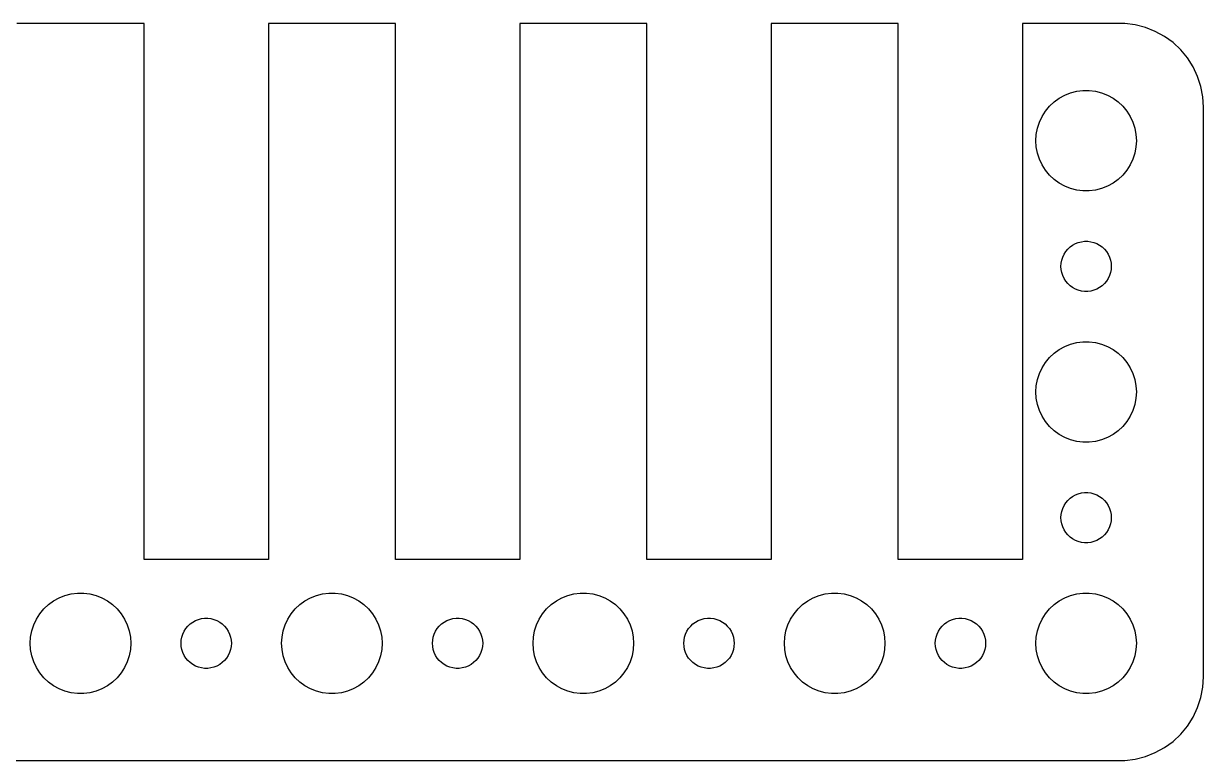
# Model space of a CAD drawing. Header units: metres. Extents: x -67 to 67, y 32 to 130.
# Drawn here: x -3.4 to 67, y 86 to 130 of the extents above; entities that cross this region are included whole.
import ezdxf

# ---------------------------------------------------------------- set-up
doc = ezdxf.new("R2010")
doc.units = ezdxf.units.M

msp = doc.modelspace()

# ---------------------------------------------------------------- linework, layer by layer
for p, q in [((3.79382, 129.99), (-3.79382, 129.99)), ((3.79382, 98), (3.79382, 129.99)), ((18.7938, 129.99), (11.2062, 129.99)), ((11.2062, 129.99), (11.2062, 98)), ((18.7938, 98), (18.7938, 129.99)), ((33.7938, 129.99), (26.2062, 129.99)), ((26.2062, 129.99), (26.2062, 98)), ((33.7938, 98), (33.7938, 129.99)), ((48.7938, 129.99), (41.2062, 129.99)), ((41.2062, 129.99), (41.2062, 98)), ((48.7938, 98), (48.7938, 129.99)), ((62.3139, 129.99), (56.2062, 129.99)), ((56.2062, 129.99), (56.2062, 98)), ((62.9369, 129.911), (62.3139, 129.99)), ((63.5451, 129.755), (62.9369, 129.911)), ((64.1289, 129.524), (63.5451, 129.755)), ((64.6791, 129.222), (64.1289, 129.524)), ((65.1871, 128.853), (64.6791, 129.222)), ((65.6448, 128.423), (65.1871, 128.853)), ((66.0451, 127.939), (65.6448, 128.423)), ((66.3815, 127.409), (66.0451, 127.939)), ((66.6489, 126.841), (66.3815, 127.409)), ((66.8429, 126.243), (66.6489, 126.841)), ((66.9606, 125.627), (66.8429, 126.243)), ((57.8131, 125.054), (58.0877, 125.312)), ((58.0877, 125.312), (58.3925, 125.533)), ((58.3925, 125.533), (58.7227, 125.714)), ((58.7227, 125.714), (59.0729, 125.853)), ((59.0729, 125.853), (59.4379, 125.947)), ((59.4379, 125.947), (59.8116, 125.994)), ((59.8116, 125.994), (60.1884, 125.994)), ((60.1884, 125.994), (60.5621, 125.947)), ((60.5621, 125.947), (60.927, 125.853)), ((60.927, 125.853), (61.2773, 125.714)), ((61.2773, 125.714), (61.6075, 125.533)), ((61.6075, 125.533), (61.9123, 125.312)), ((61.9123, 125.312), (62.1869, 125.054)), ((67, 125), (66.9606, 125.627)), ((57.3711, 124.445), (57.5729, 124.763)), ((57.5729, 124.763), (57.8131, 125.054)), ((62.1869, 125.054), (62.427, 124.763)), ((62.427, 124.763), (62.6289, 124.445)), ((67, 91), (67, 125)), ((57.0942, 123.746), (57.2107, 124.104)), ((57.2107, 124.104), (57.3711, 124.445)), ((62.6289, 124.445), (62.7893, 124.104)), ((62.7893, 124.104), (62.9057, 123.746)), ((57, 123), (57.0237, 123.376)), ((57.0237, 123.376), (57.0942, 123.746)), ((62.9057, 123.746), (62.9763, 123.376)), ((62.9763, 123.376), (63, 123)), ((57.0237, 122.624), (57, 123)), ((57.0942, 122.254), (57.0237, 122.624)), ((62.9763, 122.624), (62.9057, 122.254)), ((63, 123), (62.9763, 122.624)), ((57.2107, 121.896), (57.0942, 122.254)), ((57.3711, 121.555), (57.2107, 121.896)), ((62.7893, 121.896), (62.6289, 121.555)), ((62.9057, 122.254), (62.7893, 121.896)), ((57.5729, 121.237), (57.3711, 121.555)), ((57.8131, 120.946), (57.5729, 121.237)), ((62.427, 121.237), (62.1869, 120.946)), ((62.6289, 121.555), (62.427, 121.237)), ((58.0877, 120.688), (57.8131, 120.946)), ((58.3925, 120.467), (58.0877, 120.688)), ((58.7227, 120.286), (58.3925, 120.467)), ((61.6075, 120.467), (61.2773, 120.286)), ((61.9123, 120.688), (61.6075, 120.467)), ((62.1869, 120.946), (61.9123, 120.688)), ((59.0729, 120.147), (58.7227, 120.286)), ((59.4379, 120.053), (59.0729, 120.147)), ((59.8116, 120.006), (59.4379, 120.053)), ((60.1884, 120.006), (59.8116, 120.006)), ((60.5621, 120.053), (60.1884, 120.006)), ((60.927, 120.147), (60.5621, 120.053)), ((61.2773, 120.286), (60.927, 120.147)), ((59.3613, 116.857), (59.5365, 116.927)), ((59.5365, 116.927), (59.7189, 116.973)), ((59.7189, 116.973), (59.9058, 116.997)), ((59.9058, 116.997), (60.0942, 116.997)), ((60.0942, 116.997), (60.2811, 116.973)), ((60.2811, 116.973), (60.4635, 116.927)), ((60.4635, 116.927), (60.6387, 116.857)), ((58.6053, 116.052), (58.6855, 116.223)), ((58.6855, 116.223), (58.7865, 116.382)), ((58.7865, 116.382), (58.9065, 116.527)), ((58.9065, 116.527), (59.0439, 116.656)), ((59.0439, 116.656), (59.1963, 116.766)), ((59.1963, 116.766), (59.3613, 116.857)), ((60.6387, 116.857), (60.8037, 116.766)), ((60.8037, 116.766), (60.9561, 116.656)), ((60.9561, 116.656), (61.0934, 116.527)), ((61.0934, 116.527), (61.2135, 116.382)), ((61.2135, 116.382), (61.3145, 116.223)), ((61.3145, 116.223), (61.3947, 116.052)), ((58.5, 115.5), (58.5118, 115.688)), ((58.5118, 115.312), (58.5, 115.5)), ((58.5118, 115.688), (58.5471, 115.873)), ((58.5471, 115.873), (58.6053, 116.052)), ((61.3947, 116.052), (61.4529, 115.873)), ((61.4529, 115.873), (61.4882, 115.688)), ((61.4882, 115.688), (61.5, 115.5)), ((61.5, 115.5), (61.4882, 115.312)), ((58.5471, 115.127), (58.5118, 115.312)), ((58.6053, 114.948), (58.5471, 115.127)), ((58.6855, 114.777), (58.6053, 114.948)), ((58.7865, 114.618), (58.6855, 114.777)), ((61.3145, 114.777), (61.2135, 114.618)), ((61.3947, 114.948), (61.3145, 114.777)), ((61.4529, 115.127), (61.3947, 114.948)), ((61.4882, 115.312), (61.4529, 115.127)), ((58.9065, 114.473), (58.7865, 114.618)), ((59.0439, 114.344), (58.9065, 114.473)), ((59.1963, 114.234), (59.0439, 114.344)), ((59.3613, 114.143), (59.1963, 114.234)), ((59.5365, 114.073), (59.3613, 114.143)), ((59.7189, 114.027), (59.5365, 114.073)), ((60.4635, 114.073), (60.2811, 114.027)), ((60.6387, 114.143), (60.4635, 114.073)), ((60.8037, 114.234), (60.6387, 114.143)), ((60.9561, 114.344), (60.8037, 114.234)), ((61.0934, 114.473), (60.9561, 114.344)), ((61.2135, 114.618), (61.0934, 114.473)), ((59.9058, 114.003), (59.7189, 114.027)), ((60.0942, 114.003), (59.9058, 114.003)), ((60.2811, 114.027), (60.0942, 114.003)), ((58.0877, 110.312), (58.3925, 110.533)), ((58.3925, 110.533), (58.7227, 110.714)), ((58.7227, 110.714), (59.0729, 110.853)), ((59.0729, 110.853), (59.4379, 110.947)), ((59.4379, 110.947), (59.8116, 110.994)), ((59.8116, 110.994), (60.1884, 110.994)), ((60.1884, 110.994), (60.5621, 110.947)), ((60.5621, 110.947), (60.927, 110.853)), ((60.927, 110.853), (61.2773, 110.714)), ((61.2773, 110.714), (61.6075, 110.533)), ((61.6075, 110.533), (61.9123, 110.312)), ((57.5729, 109.763), (57.8131, 110.054)), ((57.8131, 110.054), (58.0877, 110.312)), ((61.9123, 110.312), (62.1869, 110.054)), ((62.1869, 110.054), (62.427, 109.763)), ((57.2107, 109.104), (57.3711, 109.445)), ((57.3711, 109.445), (57.5729, 109.763)), ((62.427, 109.763), (62.6289, 109.445)), ((62.6289, 109.445), (62.7893, 109.104)), ((57.0237, 108.376), (57.0942, 108.746)), ((57.0942, 108.746), (57.2107, 109.104)), ((62.7893, 109.104), (62.9057, 108.746)), ((62.9057, 108.746), (62.9763, 108.376)), ((57, 108), (57.0237, 108.376)), ((57.0237, 107.624), (57, 108)), ((62.9763, 108.376), (63, 108)), ((63, 108), (62.9763, 107.624)), ((57.0942, 107.254), (57.0237, 107.624)), ((57.2107, 106.896), (57.0942, 107.254)), ((62.9057, 107.254), (62.7893, 106.896)), ((62.9763, 107.624), (62.9057, 107.254)), ((57.3711, 106.555), (57.2107, 106.896)), ((57.5729, 106.237), (57.3711, 106.555)), ((62.6289, 106.555), (62.427, 106.237)), ((62.7893, 106.896), (62.6289, 106.555)), ((57.8131, 105.946), (57.5729, 106.237)), ((58.0877, 105.688), (57.8131, 105.946)), ((58.3925, 105.467), (58.0877, 105.688)), ((61.9123, 105.688), (61.6075, 105.467)), ((62.1869, 105.946), (61.9123, 105.688)), ((62.427, 106.237), (62.1869, 105.946)), ((58.7227, 105.286), (58.3925, 105.467)), ((59.0729, 105.147), (58.7227, 105.286)), ((59.4379, 105.053), (59.0729, 105.147)), ((59.8116, 105.006), (59.4379, 105.053)), ((60.1884, 105.006), (59.8116, 105.006)), ((60.5621, 105.053), (60.1884, 105.006)), ((60.927, 105.147), (60.5621, 105.053)), ((61.2773, 105.286), (60.927, 105.147)), ((61.6075, 105.467), (61.2773, 105.286)), ((58.6855, 101.223), (58.7865, 101.382)), ((58.7865, 101.382), (58.9065, 101.527)), ((58.9065, 101.527), (59.0439, 101.656)), ((59.0439, 101.656), (59.1963, 101.766)), ((59.1963, 101.766), (59.3613, 101.857)), ((59.3613, 101.857), (59.5365, 101.927)), ((59.5365, 101.927), (59.7189, 101.973)), ((59.7189, 101.973), (59.9058, 101.997)), ((59.9058, 101.997), (60.0942, 101.997)), ((60.0942, 101.997), (60.2811, 101.973)), ((60.2811, 101.973), (60.4635, 101.927)), ((60.4635, 101.927), (60.6387, 101.857)), ((60.6387, 101.857), (60.8037, 101.766)), ((60.8037, 101.766), (60.9561, 101.656)), ((60.9561, 101.656), (61.0934, 101.527)), ((61.0934, 101.527), (61.2135, 101.382)), ((61.2135, 101.382), (61.3145, 101.223)), ((58.5, 100.5), (58.5118, 100.688)), ((58.5118, 100.688), (58.5471, 100.873)), ((58.5471, 100.873), (58.6053, 101.052)), ((58.6053, 101.052), (58.6855, 101.223)), ((61.3145, 101.223), (61.3947, 101.052)), ((61.3947, 101.052), (61.4529, 100.873)), ((61.4529, 100.873), (61.4882, 100.688)), ((61.4882, 100.688), (61.5, 100.5)), ((58.5118, 100.312), (58.5, 100.5)), ((58.5471, 100.127), (58.5118, 100.312)), ((58.6053, 99.9478), (58.5471, 100.127)), ((61.4529, 100.127), (61.3947, 99.9478)), ((61.4882, 100.312), (61.4529, 100.127)), ((61.5, 100.5), (61.4882, 100.312)), ((58.6855, 99.7774), (58.6053, 99.9478)), ((58.7865, 99.6183), (58.6855, 99.7774)), ((58.9065, 99.4732), (58.7865, 99.6183)), ((59.0439, 99.3442), (58.9065, 99.4732)), ((59.1963, 99.2335), (59.0439, 99.3442)), ((60.9561, 99.3442), (60.8037, 99.2335)), ((61.0934, 99.4732), (60.9561, 99.3442)), ((61.2135, 99.6183), (61.0934, 99.4732)), ((61.3145, 99.7774), (61.2135, 99.6183)), ((61.3947, 99.9478), (61.3145, 99.7774)), ((59.3613, 99.1428), (59.1963, 99.2335)), ((59.5365, 99.0734), (59.3613, 99.1428)), ((59.7189, 99.0266), (59.5365, 99.0734)), ((59.9058, 99.003), (59.7189, 99.0266)), ((60.0942, 99.003), (59.9058, 99.003)), ((60.2811, 99.0266), (60.0942, 99.003)), ((60.4635, 99.0734), (60.2811, 99.0266)), ((60.6387, 99.1428), (60.4635, 99.0734)), ((60.8037, 99.2335), (60.6387, 99.1428)), ((11.2062, 98), (3.79382, 98)), ((26.2062, 98), (18.7938, 98)), ((41.2062, 98), (33.7938, 98)), ((56.2062, 98), (48.7938, 98)), ((-1.27733, 95.7145), (-0.92705, 95.8532)), ((-0.92705, 95.8532), (-0.56213, 95.9469)), ((-0.56213, 95.9469), (-0.18837, 95.9941)), ((-0.18837, 95.9941), (0.18837, 95.9941)), ((0.18837, 95.9941), (0.56213, 95.9469)), ((0.56213, 95.9469), (0.92705, 95.8532)), ((0.92705, 95.8532), (1.27733, 95.7145)), ((13.7227, 95.7145), (14.0729, 95.8532)), ((14.0729, 95.8532), (14.4379, 95.9469)), ((14.4379, 95.9469), (14.8116, 95.9941)), ((14.8116, 95.9941), (15.1884, 95.9941)), ((15.1884, 95.9941), (15.5621, 95.9469)), ((15.5621, 95.9469), (15.927, 95.8532)), ((15.927, 95.8532), (16.2773, 95.7145)), ((28.7227, 95.7145), (29.0729, 95.8532)), ((29.0729, 95.8532), (29.4379, 95.9469)), ((29.4379, 95.9469), (29.8116, 95.9941)), ((29.8116, 95.9941), (30.1884, 95.9941)), ((30.1884, 95.9941), (30.5621, 95.9469)), ((30.5621, 95.9469), (30.927, 95.8532)), ((30.927, 95.8532), (31.2773, 95.7145)), ((43.7227, 95.7145), (44.0729, 95.8532)), ((44.0729, 95.8532), (44.4379, 95.9469)), ((44.4379, 95.9469), (44.8116, 95.9941)), ((44.8116, 95.9941), (45.1884, 95.9941)), ((45.1884, 95.9941), (45.5621, 95.9469)), ((45.5621, 95.9469), (45.927, 95.8532)), ((45.927, 95.8532), (46.2773, 95.7145)), ((58.7227, 95.7145), (59.0729, 95.8532)), ((59.0729, 95.8532), (59.4379, 95.9469)), ((59.4379, 95.9469), (59.8116, 95.9941)), ((59.8116, 95.9941), (60.1884, 95.9941)), ((60.1884, 95.9941), (60.5621, 95.9469)), ((60.5621, 95.9469), (60.927, 95.8532)), ((60.927, 95.8532), (61.2773, 95.7145)), ((-2.42705, 94.7634), (-2.1869, 95.0536)), ((-2.1869, 95.0536), (-1.91226, 95.3116)), ((-1.91226, 95.3116), (-1.60747, 95.533)), ((-1.60747, 95.533), (-1.27733, 95.7145)), ((1.27733, 95.7145), (1.60747, 95.533)), ((1.60747, 95.533), (1.91226, 95.3116)), ((1.91226, 95.3116), (2.1869, 95.0536)), ((2.1869, 95.0536), (2.42705, 94.7634)), ((12.5729, 94.7634), (12.8131, 95.0536)), ((12.8131, 95.0536), (13.0877, 95.3116)), ((13.0877, 95.3116), (13.3925, 95.533)), ((13.3925, 95.533), (13.7227, 95.7145)), ((16.2773, 95.7145), (16.6075, 95.533)), ((16.6075, 95.533), (16.9123, 95.3116)), ((16.9123, 95.3116), (17.1869, 95.0536)), ((17.1869, 95.0536), (17.427, 94.7634)), ((27.5729, 94.7634), (27.8131, 95.0536)), ((27.8131, 95.0536), (28.0877, 95.3116)), ((28.0877, 95.3116), (28.3925, 95.533)), ((28.3925, 95.533), (28.7227, 95.7145)), ((31.2773, 95.7145), (31.6075, 95.533)), ((31.6075, 95.533), (31.9123, 95.3116)), ((31.9123, 95.3116), (32.1869, 95.0536)), ((32.1869, 95.0536), (32.427, 94.7634)), ((42.5729, 94.7634), (42.8131, 95.0536)), ((42.8131, 95.0536), (43.0877, 95.3116)), ((43.0877, 95.3116), (43.3925, 95.533)), ((43.3925, 95.533), (43.7227, 95.7145)), ((46.2773, 95.7145), (46.6075, 95.533)), ((46.6075, 95.533), (46.9123, 95.3116)), ((46.9123, 95.3116), (47.1869, 95.0536)), ((47.1869, 95.0536), (47.427, 94.7634)), ((57.5729, 94.7634), (57.8131, 95.0536)), ((57.8131, 95.0536), (58.0877, 95.3116)), ((58.0877, 95.3116), (58.3925, 95.533)), ((58.3925, 95.533), (58.7227, 95.7145)), ((61.2773, 95.7145), (61.6075, 95.533)), ((61.6075, 95.533), (61.9123, 95.3116)), ((61.9123, 95.3116), (62.1869, 95.0536)), ((62.1869, 95.0536), (62.427, 94.7634)), ((-2.78932, 94.1044), (-2.62891, 94.4453)), ((-2.62891, 94.4453), (-2.42705, 94.7634)), ((2.42705, 94.7634), (2.62891, 94.4453)), ((2.62891, 94.4453), (2.78932, 94.1044)), ((6.69626, 94.2665), (6.86133, 94.3573)), ((6.86133, 94.3573), (7.03647, 94.4266)), ((7.03647, 94.4266), (7.21892, 94.4734)), ((7.21892, 94.4734), (7.40581, 94.4971)), ((7.40581, 94.4971), (7.59418, 94.4971)), ((7.59418, 94.4971), (7.78107, 94.4734)), ((7.78107, 94.4734), (7.96352, 94.4266)), ((7.96352, 94.4266), (8.13866, 94.3573)), ((8.13866, 94.3573), (8.30373, 94.2665)), ((12.2107, 94.1044), (12.3711, 94.4453)), ((12.3711, 94.4453), (12.5729, 94.7634)), ((17.427, 94.7634), (17.6289, 94.4453)), ((17.6289, 94.4453), (17.7893, 94.1044)), ((21.6963, 94.2665), (21.8613, 94.3573)), ((21.8613, 94.3573), (22.0365, 94.4266)), ((22.0365, 94.4266), (22.2189, 94.4734)), ((22.2189, 94.4734), (22.4058, 94.4971)), ((22.4058, 94.4971), (22.5942, 94.4971)), ((22.5942, 94.4971), (22.7811, 94.4734)), ((22.7811, 94.4734), (22.9635, 94.4266)), ((22.9635, 94.4266), (23.1387, 94.3573)), ((23.1387, 94.3573), (23.3037, 94.2665)), ((27.2107, 94.1044), (27.3711, 94.4453)), ((27.3711, 94.4453), (27.5729, 94.7634)), ((32.427, 94.7634), (32.6289, 94.4453)), ((32.6289, 94.4453), (32.7893, 94.1044)), ((36.6963, 94.2665), (36.8613, 94.3573)), ((36.8613, 94.3573), (37.0365, 94.4266)), ((37.0365, 94.4266), (37.2189, 94.4734)), ((37.2189, 94.4734), (37.4058, 94.4971)), ((37.4058, 94.4971), (37.5942, 94.4971)), ((37.5942, 94.4971), (37.7811, 94.4734)), ((37.7811, 94.4734), (37.9635, 94.4266)), ((37.9635, 94.4266), (38.1387, 94.3573)), ((38.1387, 94.3573), (38.3037, 94.2665)), ((42.2107, 94.1044), (42.3711, 94.4453)), ((42.3711, 94.4453), (42.5729, 94.7634)), ((47.427, 94.7634), (47.6289, 94.4453)), ((47.6289, 94.4453), (47.7893, 94.1044)), ((51.6963, 94.2665), (51.8613, 94.3573)), ((51.8613, 94.3573), (52.0365, 94.4266)), ((52.0365, 94.4266), (52.2189, 94.4734)), ((52.2189, 94.4734), (52.4058, 94.4971)), ((52.4058, 94.4971), (52.5942, 94.4971)), ((52.5942, 94.4971), (52.7811, 94.4734)), ((52.7811, 94.4734), (52.9635, 94.4266)), ((52.9635, 94.4266), (53.1387, 94.3573)), ((53.1387, 94.3573), (53.3037, 94.2665)), ((57.2107, 94.1044), (57.3711, 94.4453)), ((57.3711, 94.4453), (57.5729, 94.7634)), ((62.427, 94.7634), (62.6289, 94.4453)), ((62.6289, 94.4453), (62.7893, 94.1044)), ((-2.97633, 93.376), (-2.90575, 93.7461)), ((-2.90575, 93.7461), (-2.78932, 94.1044)), ((2.78932, 94.1044), (2.90575, 93.7461)), ((2.90575, 93.7461), (2.97633, 93.376)), ((6.10533, 93.5522), (6.18553, 93.7226)), ((6.18553, 93.7226), (6.28647, 93.8817)), ((6.28647, 93.8817), (6.40654, 94.0268)), ((6.40654, 94.0268), (6.54385, 94.1558)), ((6.54385, 94.1558), (6.69626, 94.2665)), ((8.30373, 94.2665), (8.45613, 94.1558)), ((8.45613, 94.1558), (8.59344, 94.0268)), ((8.59344, 94.0268), (8.71352, 93.8817)), ((8.71352, 93.8817), (8.81445, 93.7226)), ((8.81445, 93.7226), (8.89465, 93.5522)), ((12.0237, 93.376), (12.0942, 93.7461)), ((12.0942, 93.7461), (12.2107, 94.1044)), ((17.7893, 94.1044), (17.9057, 93.7461)), ((17.9057, 93.7461), (17.9763, 93.376)), ((21.1053, 93.5522), (21.1855, 93.7226)), ((21.1855, 93.7226), (21.2865, 93.8817)), ((21.2865, 93.8817), (21.4065, 94.0268)), ((21.4065, 94.0268), (21.5439, 94.1558)), ((21.5439, 94.1558), (21.6963, 94.2665)), ((23.3037, 94.2665), (23.4561, 94.1558)), ((23.4561, 94.1558), (23.5934, 94.0268)), ((23.5934, 94.0268), (23.7135, 93.8817)), ((23.7135, 93.8817), (23.8145, 93.7226)), ((23.8145, 93.7226), (23.8947, 93.5522)), ((27.0237, 93.376), (27.0942, 93.7461)), ((27.0942, 93.7461), (27.2107, 94.1044)), ((32.7893, 94.1044), (32.9057, 93.7461)), ((32.9057, 93.7461), (32.9763, 93.376)), ((36.1053, 93.5522), (36.1855, 93.7226)), ((36.1855, 93.7226), (36.2865, 93.8817)), ((36.2865, 93.8817), (36.4065, 94.0268)), ((36.4065, 94.0268), (36.5439, 94.1558)), ((36.5439, 94.1558), (36.6963, 94.2665)), ((38.3037, 94.2665), (38.4561, 94.1558)), ((38.4561, 94.1558), (38.5934, 94.0268)), ((38.5934, 94.0268), (38.7135, 93.8817)), ((38.7135, 93.8817), (38.8145, 93.7226)), ((38.8145, 93.7226), (38.8947, 93.5522)), ((42.0237, 93.376), (42.0942, 93.7461)), ((42.0942, 93.7461), (42.2107, 94.1044)), ((47.7893, 94.1044), (47.9057, 93.7461)), ((47.9057, 93.7461), (47.9763, 93.376)), ((51.1053, 93.5522), (51.1855, 93.7226)), ((51.1855, 93.7226), (51.2865, 93.8817)), ((51.2865, 93.8817), (51.4065, 94.0268)), ((51.4065, 94.0268), (51.5439, 94.1558)), ((51.5439, 94.1558), (51.6963, 94.2665)), ((53.3037, 94.2665), (53.4561, 94.1558)), ((53.4561, 94.1558), (53.5934, 94.0268)), ((53.5934, 94.0268), (53.7135, 93.8817)), ((53.7135, 93.8817), (53.8145, 93.7226)), ((53.8145, 93.7226), (53.8947, 93.5522)), ((57.0237, 93.376), (57.0942, 93.7461)), ((57.0942, 93.7461), (57.2107, 94.1044)), ((62.7893, 94.1044), (62.9057, 93.7461)), ((62.9057, 93.7461), (62.9763, 93.376)), ((-3, 93), (-2.97633, 93.376)), ((-2.97633, 92.624), (-3, 93)), ((2.97633, 93.376), (3, 93)), ((3, 93), (2.97633, 92.624)), ((6, 93), (6.01183, 93.188)), ((6.01183, 92.812), (6, 93)), ((6.01183, 93.188), (6.04712, 93.373)), ((6.04712, 93.373), (6.10533, 93.5522)), ((8.89465, 93.5522), (8.95287, 93.373)), ((8.95287, 93.373), (8.98816, 93.188)), ((8.98816, 93.188), (9, 93)), ((9, 93), (8.98816, 92.812)), ((12, 93), (12.0237, 93.376)), ((12.0237, 92.624), (12, 93)), ((17.9763, 93.376), (18, 93)), ((18, 93), (17.9763, 92.624)), ((21, 93), (21.0118, 93.188)), ((21.0118, 92.812), (21, 93)), ((21.0118, 93.188), (21.0471, 93.373)), ((21.0471, 93.373), (21.1053, 93.5522)), ((23.8947, 93.5522), (23.9529, 93.373)), ((23.9529, 93.373), (23.9882, 93.188)), ((23.9882, 93.188), (24, 93)), ((24, 93), (23.9882, 92.812)), ((27, 93), (27.0237, 93.376)), ((27.0237, 92.624), (27, 93)), ((32.9763, 93.376), (33, 93)), ((33, 93), (32.9763, 92.624)), ((36, 93), (36.0118, 93.188)), ((36.0118, 92.812), (36, 93)), ((36.0118, 93.188), (36.0471, 93.373)), ((36.0471, 93.373), (36.1053, 93.5522)), ((38.8947, 93.5522), (38.9529, 93.373)), ((38.9529, 93.373), (38.9882, 93.188)), ((38.9882, 93.188), (39, 93)), ((39, 93), (38.9882, 92.812)), ((42, 93), (42.0237, 93.376)), ((42.0237, 92.624), (42, 93)), ((47.9763, 93.376), (48, 93)), ((48, 93), (47.9763, 92.624)), ((51, 93), (51.0118, 93.188)), ((51.0118, 92.812), (51, 93)), ((51.0118, 93.188), (51.0471, 93.373)), ((51.0471, 93.373), (51.1053, 93.5522)), ((53.8947, 93.5522), (53.9529, 93.373)), ((53.9529, 93.373), (53.9882, 93.188)), ((53.9882, 93.188), (54, 93)), ((54, 93), (53.9882, 92.812)), ((57, 93), (57.0237, 93.376)), ((57.0237, 92.624), (57, 93)), ((62.9763, 93.376), (63, 93)), ((63, 93), (62.9763, 92.624)), ((-2.90575, 92.2539), (-2.97633, 92.624)), ((-2.78932, 91.8956), (-2.90575, 92.2539)), ((2.90575, 92.2539), (2.78932, 91.8956)), ((2.97633, 92.624), (2.90575, 92.2539)), ((6.04712, 92.627), (6.01183, 92.812)), ((6.10533, 92.4478), (6.04712, 92.627)), ((6.18553, 92.2774), (6.10533, 92.4478)), ((6.28647, 92.1183), (6.18553, 92.2774)), ((8.81445, 92.2774), (8.71352, 92.1183)), ((8.89465, 92.4478), (8.81445, 92.2774)), ((8.95287, 92.627), (8.89465, 92.4478)), ((8.98816, 92.812), (8.95287, 92.627)), ((12.0942, 92.2539), (12.0237, 92.624)), ((12.2107, 91.8956), (12.0942, 92.2539)), ((17.9057, 92.2539), (17.7893, 91.8956)), ((17.9763, 92.624), (17.9057, 92.2539)), ((21.0471, 92.627), (21.0118, 92.812)), ((21.1053, 92.4478), (21.0471, 92.627)), ((21.1855, 92.2774), (21.1053, 92.4478)), ((21.2865, 92.1183), (21.1855, 92.2774)), ((23.8145, 92.2774), (23.7135, 92.1183)), ((23.8947, 92.4478), (23.8145, 92.2774)), ((23.9529, 92.627), (23.8947, 92.4478)), ((23.9882, 92.812), (23.9529, 92.627)), ((27.0942, 92.2539), (27.0237, 92.624)), ((27.2107, 91.8956), (27.0942, 92.2539)), ((32.9057, 92.2539), (32.7893, 91.8956)), ((32.9763, 92.624), (32.9057, 92.2539)), ((36.0471, 92.627), (36.0118, 92.812)), ((36.1053, 92.4478), (36.0471, 92.627)), ((36.1855, 92.2774), (36.1053, 92.4478)), ((36.2865, 92.1183), (36.1855, 92.2774)), ((38.8145, 92.2774), (38.7135, 92.1183)), ((38.8947, 92.4478), (38.8145, 92.2774)), ((38.9529, 92.627), (38.8947, 92.4478)), ((38.9882, 92.812), (38.9529, 92.627)), ((42.0942, 92.2539), (42.0237, 92.624)), ((42.2107, 91.8956), (42.0942, 92.2539)), ((47.9057, 92.2539), (47.7893, 91.8956)), ((47.9763, 92.624), (47.9057, 92.2539)), ((51.0471, 92.627), (51.0118, 92.812)), ((51.1053, 92.4478), (51.0471, 92.627)), ((51.1855, 92.2774), (51.1053, 92.4478)), ((51.2865, 92.1183), (51.1855, 92.2774)), ((53.8145, 92.2774), (53.7135, 92.1183)), ((53.8947, 92.4478), (53.8145, 92.2774)), ((53.9529, 92.627), (53.8947, 92.4478)), ((53.9882, 92.812), (53.9529, 92.627)), ((57.0942, 92.2539), (57.0237, 92.624)), ((57.2107, 91.8956), (57.0942, 92.2539)), ((62.9057, 92.2539), (62.7893, 91.8956)), ((62.9763, 92.624), (62.9057, 92.2539)), ((-2.62891, 91.5547), (-2.78932, 91.8956)), ((-2.42705, 91.2366), (-2.62891, 91.5547)), ((2.62891, 91.5547), (2.42705, 91.2366)), ((2.78932, 91.8956), (2.62891, 91.5547)), ((6.40654, 91.9732), (6.28647, 92.1183)), ((6.54385, 91.8442), (6.40654, 91.9732)), ((6.69626, 91.7335), (6.54385, 91.8442)), ((6.86133, 91.6428), (6.69626, 91.7335)), ((7.03647, 91.5734), (6.86133, 91.6428)), ((7.21892, 91.5266), (7.03647, 91.5734)), ((7.40581, 91.503), (7.21892, 91.5266)), ((7.78107, 91.5266), (7.59418, 91.503)), ((7.96352, 91.5734), (7.78107, 91.5266)), ((8.13866, 91.6428), (7.96352, 91.5734)), ((8.30373, 91.7335), (8.13866, 91.6428)), ((8.45613, 91.8442), (8.30373, 91.7335)), ((8.59344, 91.9732), (8.45613, 91.8442)), ((8.71352, 92.1183), (8.59344, 91.9732)), ((12.3711, 91.5547), (12.2107, 91.8956)), ((12.5729, 91.2366), (12.3711, 91.5547)), ((17.6289, 91.5547), (17.427, 91.2366)), ((17.7893, 91.8956), (17.6289, 91.5547)), ((21.4065, 91.9732), (21.2865, 92.1183)), ((21.5439, 91.8442), (21.4065, 91.9732)), ((21.6963, 91.7335), (21.5439, 91.8442)), ((21.8613, 91.6428), (21.6963, 91.7335)), ((22.0365, 91.5734), (21.8613, 91.6428)), ((22.2189, 91.5266), (22.0365, 91.5734)), ((22.4058, 91.503), (22.2189, 91.5266)), ((22.7811, 91.5266), (22.5942, 91.503)), ((22.9635, 91.5734), (22.7811, 91.5266)), ((23.1387, 91.6428), (22.9635, 91.5734)), ((23.3037, 91.7335), (23.1387, 91.6428)), ((23.4561, 91.8442), (23.3037, 91.7335)), ((23.5934, 91.9732), (23.4561, 91.8442)), ((23.7135, 92.1183), (23.5934, 91.9732)), ((27.3711, 91.5547), (27.2107, 91.8956)), ((27.5729, 91.2366), (27.3711, 91.5547)), ((32.6289, 91.5547), (32.427, 91.2366)), ((32.7893, 91.8956), (32.6289, 91.5547)), ((36.4065, 91.9732), (36.2865, 92.1183)), ((36.5439, 91.8442), (36.4065, 91.9732)), ((36.6963, 91.7335), (36.5439, 91.8442)), ((36.8613, 91.6428), (36.6963, 91.7335)), ((37.0365, 91.5734), (36.8613, 91.6428)), ((37.2189, 91.5266), (37.0365, 91.5734)), ((37.4058, 91.503), (37.2189, 91.5266)), ((37.7811, 91.5266), (37.5942, 91.503)), ((37.9635, 91.5734), (37.7811, 91.5266)), ((38.1387, 91.6428), (37.9635, 91.5734)), ((38.3037, 91.7335), (38.1387, 91.6428)), ((38.4561, 91.8442), (38.3037, 91.7335)), ((38.5934, 91.9732), (38.4561, 91.8442)), ((38.7135, 92.1183), (38.5934, 91.9732)), ((42.3711, 91.5547), (42.2107, 91.8956)), ((42.5729, 91.2366), (42.3711, 91.5547)), ((47.6289, 91.5547), (47.427, 91.2366)), ((47.7893, 91.8956), (47.6289, 91.5547)), ((51.4065, 91.9732), (51.2865, 92.1183)), ((51.5439, 91.8442), (51.4065, 91.9732)), ((51.6963, 91.7335), (51.5439, 91.8442)), ((51.8613, 91.6428), (51.6963, 91.7335)), ((52.0365, 91.5734), (51.8613, 91.6428)), ((52.2189, 91.5266), (52.0365, 91.5734)), ((52.4058, 91.503), (52.2189, 91.5266)), ((52.7811, 91.5266), (52.5942, 91.503)), ((52.9635, 91.5734), (52.7811, 91.5266)), ((53.1387, 91.6428), (52.9635, 91.5734)), ((53.3037, 91.7335), (53.1387, 91.6428)), ((53.4561, 91.8442), (53.3037, 91.7335)), ((53.5934, 91.9732), (53.4561, 91.8442)), ((53.7135, 92.1183), (53.5934, 91.9732)), ((57.3711, 91.5547), (57.2107, 91.8956)), ((57.5729, 91.2366), (57.3711, 91.5547)), ((62.6289, 91.5547), (62.427, 91.2366)), ((62.7893, 91.8956), (62.6289, 91.5547)), ((-2.1869, 90.9464), (-2.42705, 91.2366)), ((-1.91226, 90.6885), (-2.1869, 90.9464)), ((2.1869, 90.9464), (1.91226, 90.6885)), ((2.42705, 91.2366), (2.1869, 90.9464)), ((7.59418, 91.503), (7.40581, 91.503)), ((12.8131, 90.9464), (12.5729, 91.2366)), ((13.0877, 90.6885), (12.8131, 90.9464)), ((17.1869, 90.9464), (16.9123, 90.6885)), ((17.427, 91.2366), (17.1869, 90.9464)), ((22.5942, 91.503), (22.4058, 91.503)), ((27.8131, 90.9464), (27.5729, 91.2366)), ((28.0877, 90.6885), (27.8131, 90.9464)), ((32.1869, 90.9464), (31.9123, 90.6885)), ((32.427, 91.2366), (32.1869, 90.9464)), ((37.5942, 91.503), (37.4058, 91.503)), ((42.8131, 90.9464), (42.5729, 91.2366)), ((43.0877, 90.6885), (42.8131, 90.9464)), ((47.1869, 90.9464), (46.9123, 90.6885)), ((47.427, 91.2366), (47.1869, 90.9464)), ((52.5942, 91.503), (52.4058, 91.503)), ((57.8131, 90.9464), (57.5729, 91.2366)), ((58.0877, 90.6885), (57.8131, 90.9464)), ((62.1869, 90.9464), (61.9123, 90.6885)), ((62.427, 91.2366), (62.1869, 90.9464)), ((66.9606, 90.3733), (67, 91)), ((-1.60747, 90.467), (-1.91226, 90.6885)), ((-1.27733, 90.2855), (-1.60747, 90.467)), ((-0.92705, 90.1468), (-1.27733, 90.2855)), ((-0.56213, 90.0531), (-0.92705, 90.1468)), ((0.92705, 90.1468), (0.56213, 90.0531)), ((1.27733, 90.2855), (0.92705, 90.1468)), ((1.60747, 90.467), (1.27733, 90.2855)), ((1.91226, 90.6885), (1.60747, 90.467)), ((13.3925, 90.467), (13.0877, 90.6885)), ((13.7227, 90.2855), (13.3925, 90.467)), ((14.0729, 90.1468), (13.7227, 90.2855)), ((14.4379, 90.0531), (14.0729, 90.1468)), ((15.927, 90.1468), (15.5621, 90.0531)), ((16.2773, 90.2855), (15.927, 90.1468)), ((16.6075, 90.467), (16.2773, 90.2855)), ((16.9123, 90.6885), (16.6075, 90.467)), ((28.3925, 90.467), (28.0877, 90.6885)), ((28.7227, 90.2855), (28.3925, 90.467)), ((29.0729, 90.1468), (28.7227, 90.2855)), ((29.4379, 90.0531), (29.0729, 90.1468)), ((30.927, 90.1468), (30.5621, 90.0531)), ((31.2773, 90.2855), (30.927, 90.1468)), ((31.6075, 90.467), (31.2773, 90.2855)), ((31.9123, 90.6885), (31.6075, 90.467)), ((43.3925, 90.467), (43.0877, 90.6885)), ((43.7227, 90.2855), (43.3925, 90.467)), ((44.0729, 90.1468), (43.7227, 90.2855)), ((44.4379, 90.0531), (44.0729, 90.1468)), ((45.927, 90.1468), (45.5621, 90.0531)), ((46.2773, 90.2855), (45.927, 90.1468)), ((46.6075, 90.467), (46.2773, 90.2855)), ((46.9123, 90.6885), (46.6075, 90.467)), ((58.3925, 90.467), (58.0877, 90.6885)), ((58.7227, 90.2855), (58.3925, 90.467)), ((59.0729, 90.1468), (58.7227, 90.2855)), ((59.4379, 90.0531), (59.0729, 90.1468)), ((60.927, 90.1468), (60.5621, 90.0531)), ((61.2773, 90.2855), (60.927, 90.1468)), ((61.6075, 90.467), (61.2773, 90.2855)), ((61.9123, 90.6885), (61.6075, 90.467)), ((66.8429, 89.7566), (66.9606, 90.3733)), ((-0.18837, 90.0059), (-0.56213, 90.0531)), ((0.18837, 90.0059), (-0.18837, 90.0059)), ((0.56213, 90.0531), (0.18837, 90.0059)), ((14.8116, 90.0059), (14.4379, 90.0531)), ((15.1884, 90.0059), (14.8116, 90.0059)), ((15.5621, 90.0531), (15.1884, 90.0059)), ((29.8116, 90.0059), (29.4379, 90.0531)), ((30.1884, 90.0059), (29.8116, 90.0059)), ((30.5621, 90.0531), (30.1884, 90.0059)), ((44.8116, 90.0059), (44.4379, 90.0531)), ((45.1884, 90.0059), (44.8116, 90.0059)), ((45.5621, 90.0531), (45.1884, 90.0059)), ((59.8116, 90.0059), (59.4379, 90.0531)), ((60.1884, 90.0059), (59.8116, 90.0059)), ((60.5621, 90.0531), (60.1884, 90.0059)), ((66.6489, 89.1594), (66.8429, 89.7566)), ((66.3815, 88.5912), (66.6489, 89.1594)), ((65.6448, 87.5773), (66.0451, 88.0611)), ((66.0451, 88.0611), (66.3815, 88.5912)), ((65.1871, 87.1474), (65.6448, 87.5773)), ((64.1289, 86.4759), (64.6791, 86.7784)), ((64.6791, 86.7784), (65.1871, 87.1474)), ((-62.3139, 86.0099), (62.3139, 86.0099)), ((62.3139, 86.0099), (62.9369, 86.0886)), ((62.9369, 86.0886), (63.5451, 86.2447)), ((63.5451, 86.2447), (64.1289, 86.4759))]:
    msp.add_line(p, q)

doc.saveas('drawing.dxf')
